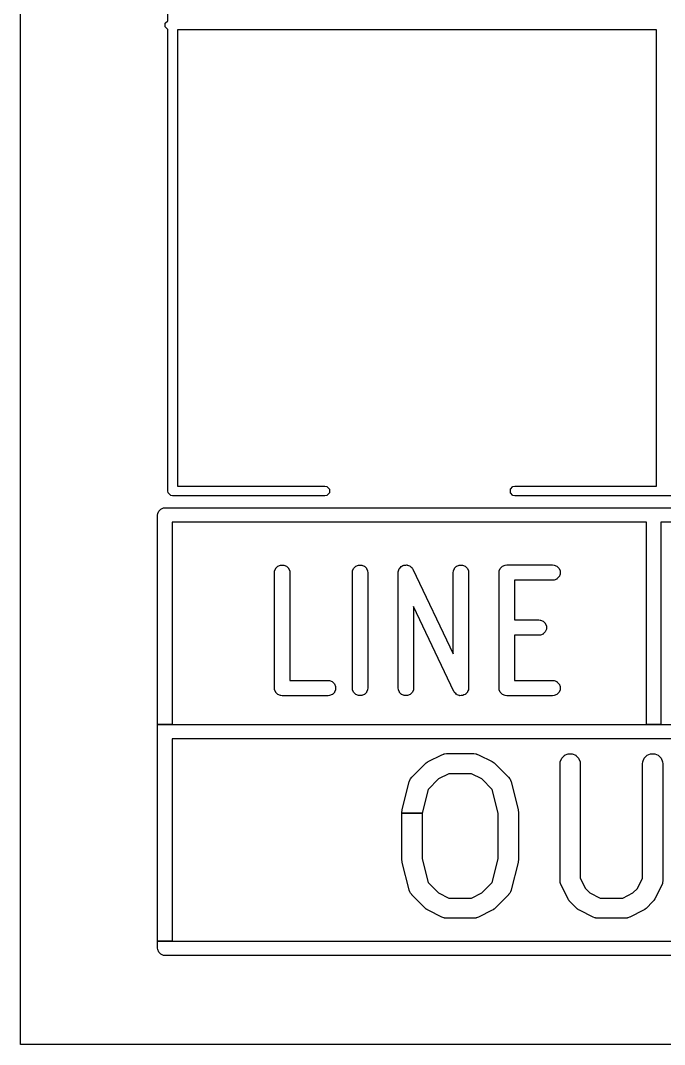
# Model space of a CAD drawing. Header units: millimetres. Extents: x 0 to 98, y 0 to 67.8.
# Drawn here: x 0 to 6.69, y 0 to 10.64 of the extents above; entities that cross this region are included whole.
import ezdxf

# ---------------------------------------------------------------- set-up
doc = ezdxf.new("R2010")
doc.units = ezdxf.units.MM
doc.layers.add('Edge.Cuts', color=254, linetype='CONTINUOUS', true_color=0xd0d2cd)

msp = doc.modelspace()

# ---------------------------------------------------------------- linework, layer by layer
at = {"layer": 'Edge.Cuts', "linetype": 'CONTINUOUS'}
for p, q in [((0, 0), (0, 67.8)), ((1.53, 10.635328), (1.53, 16.25)), ((1.503806, 10.609134), (1.53, 10.635328)), ((1.503806, 10.570866), (1.503806, 10.609134)), ((1.53, 10.544672), (1.503806, 10.570866)), ((1.53, 5.75), (1.53, 10.544672)), ((6.61, 10.54), (1.63, 10.54)), ((1.63, 10.54), (1.63, 5.8)), ((6.61, 5.8), (6.61, 10.54)), ((1.533806, 5.730866), (1.53, 5.75)), ((1.63, 5.8), (3.164, 5.8)), ((3.164, 5.8), (3.183134, 5.796194)), ((3.183134, 5.796194), (3.210194, 5.769134)), ((3.210194, 5.769134), (3.210194, 5.730866)), ((5.089806, 5.769134), (5.116866, 5.796194)), ((5.089806, 5.730866), (5.089806, 5.769134)), ((5.116866, 5.796194), (5.136, 5.8)), ((5.136, 5.8), (6.61, 5.8)), ((1.560866, 5.703806), (1.533806, 5.730866)), ((1.58, 5.7), (1.560866, 5.703806)), ((3.164, 5.7), (1.58, 5.7)), ((3.183134, 5.703806), (3.164, 5.7)), ((3.210194, 5.730866), (3.183134, 5.703806)), ((5.116866, 5.703806), (5.089806, 5.730866)), ((5.136, 5.7), (5.116866, 5.703806)), ((8.184, 5.7), (5.136, 5.7)), ((1.426441, 5.514632), (1.43764, 5.541668)), ((1.43764, 5.541668), (1.458332, 5.56236)), ((1.458332, 5.56236), (1.485368, 5.573559)), ((1.485368, 5.573559), (1.5, 5.575)), ((1.5, 5.575), (21.82, 5.575)), ((1.425, 5.5), (1.426441, 5.514632)), ((1.425, 3.325), (1.425, 5.5)), ((6.505, 5.425), (1.575, 5.425)), ((1.575, 5.425), (1.575, 3.325)), ((6.505, 3.325), (6.505, 5.425)), ((11.585, 5.425), (6.655, 5.425)), ((6.655, 5.425), (6.655, 3.325)), ((2.639048, 4.902658), (2.639072, 4.903148)), ((2.639048, 3.702658), (2.639048, 4.902658)), ((2.639072, 4.903148), (2.640513, 4.91778)), ((2.640513, 4.91778), (2.64087, 4.919203)), ((2.64087, 4.919203), (2.652069, 4.946239)), ((2.652069, 4.946239), (2.653152, 4.947862)), ((2.653152, 4.947862), (2.673844, 4.968554)), ((2.673844, 4.968554), (2.675467, 4.969637)), ((2.675467, 4.969637), (2.702503, 4.980836)), ((2.702503, 4.980836), (2.704416, 4.981217)), ((2.704416, 4.981217), (2.73368, 4.981217)), ((2.73368, 4.981217), (2.735593, 4.980836)), ((2.735593, 4.980836), (2.762629, 4.969637)), ((2.762629, 4.969637), (2.764252, 4.968554)), ((2.764252, 4.968554), (2.784944, 4.947862)), ((2.784944, 4.947862), (2.786027, 4.946239)), ((2.786027, 4.946239), (2.797226, 4.919203)), ((2.797226, 4.919203), (2.797583, 4.91778)), ((2.797583, 4.91778), (2.799024, 4.903148)), ((2.799024, 4.903148), (2.799048, 4.902658)), ((2.799048, 4.902658), (2.799048, 3.782658)), ((3.448572, 4.902658), (3.448596, 4.903148)), ((3.448572, 3.702658), (3.448572, 4.902658)), ((3.448596, 4.903148), (3.450037, 4.91778)), ((3.450037, 4.91778), (3.450394, 4.919203)), ((3.450394, 4.919203), (3.461593, 4.946239)), ((3.461593, 4.946239), (3.462676, 4.947862)), ((3.462676, 4.947862), (3.483368, 4.968554)), ((3.483368, 4.968554), (3.484991, 4.969637)), ((3.484991, 4.969637), (3.512027, 4.980836)), ((3.512027, 4.980836), (3.51394, 4.981217)), ((3.51394, 4.981217), (3.543204, 4.981217)), ((3.543204, 4.981217), (3.545117, 4.980836)), ((3.545117, 4.980836), (3.572153, 4.969637)), ((3.572153, 4.969637), (3.573776, 4.968554)), ((3.573776, 4.968554), (3.594468, 4.947862)), ((3.594468, 4.947862), (3.595551, 4.946239)), ((3.595551, 4.946239), (3.60675, 4.919203)), ((3.60675, 4.919203), (3.607107, 4.91778)), ((3.607107, 4.91778), (3.608548, 4.903148)), ((3.608548, 4.903148), (3.608572, 4.902658)), ((3.608572, 4.902658), (3.608572, 3.702658)), ((3.924762, 4.902658), (3.924786, 4.903148)), ((3.924762, 3.702658), (3.924762, 4.902658)), ((3.924786, 4.903148), (3.925629, 4.911714)), ((3.925552, 4.91321), (3.925832, 4.915136)), ((3.925629, 4.911714), (3.925552, 4.91321)), ((3.925832, 4.915136), (3.926017, 4.91566)), ((3.926017, 4.91566), (3.926227, 4.917782)), ((3.926227, 4.917782), (3.926583, 4.919203)), ((3.926583, 4.919203), (3.931405, 4.930848)), ((3.931405, 4.930848), (3.935619, 4.942719)), ((3.935619, 4.942719), (3.936616, 4.944393)), ((3.936616, 4.944393), (3.937358, 4.945218)), ((3.937358, 4.945218), (3.937783, 4.946241)), ((3.937783, 4.946241), (3.938866, 4.947861)), ((3.938866, 4.947861), (3.947779, 4.956776)), ((3.947779, 4.956776), (3.956213, 4.966129)), ((3.956213, 4.966129), (3.957775, 4.967295)), ((3.957775, 4.967295), (3.958777, 4.967773)), ((3.958777, 4.967773), (3.95956, 4.968555)), ((3.95956, 4.968555), (3.96118, 4.969637)), ((3.96118, 4.969637), (3.972811, 4.974457)), ((3.972811, 4.974457), (3.984198, 4.979877)), ((3.984198, 4.979877), (3.986088, 4.980355)), ((3.986088, 4.980355), (3.987192, 4.980413)), ((3.987192, 4.980413), (3.988218, 4.980837)), ((3.988218, 4.980837), (3.99013, 4.981217)), ((3.99013, 4.981217), (4.002738, 4.981217)), ((4.002738, 4.981217), (4.015313, 4.981868)), ((4.015313, 4.981868), (4.017244, 4.981587)), ((4.017244, 4.981587), (4.018287, 4.981217)), ((4.018287, 4.981217), (4.019394, 4.981217)), ((4.019394, 4.981217), (4.021307, 4.980837)), ((4.021307, 4.980837), (4.032956, 4.976013)), ((4.032956, 4.976013), (4.044822, 4.971801)), ((4.044822, 4.971801), (4.046498, 4.970803)), ((4.046498, 4.970803), (4.04732, 4.970062)), ((4.04732, 4.970062), (4.048345, 4.969637)), ((4.048345, 4.969637), (4.049966, 4.968554)), ((4.049966, 4.968554), (4.058878, 4.959642)), ((4.058878, 4.959642), (4.068233, 4.951208)), ((4.068233, 4.951208), (4.069167, 4.950075)), ((4.069167, 4.950075), (4.070262, 4.948258)), ((4.070262, 4.948258), (4.070658, 4.947862)), ((4.070658, 4.947862), (4.071741, 4.946239)), ((4.071741, 4.946239), (4.072312, 4.94486)), ((4.072312, 4.94486), (4.076759, 4.937485)), ((4.076759, 4.937485), (4.076991, 4.937053)), ((4.076991, 4.937053), (4.49619, 4.056735)), ((4.49619, 4.902658), (4.496214, 4.903148)), ((4.49619, 4.056735), (4.49619, 4.902658)), ((4.496214, 4.903148), (4.497655, 4.91778)), ((4.497655, 4.91778), (4.498012, 4.919203)), ((4.498012, 4.919203), (4.509211, 4.946239)), ((4.509211, 4.946239), (4.510294, 4.947862)), ((4.510294, 4.947862), (4.530986, 4.968554)), ((4.530986, 4.968554), (4.532609, 4.969637)), ((4.532609, 4.969637), (4.559645, 4.980836)), ((4.559645, 4.980836), (4.561558, 4.981217)), ((4.561558, 4.981217), (4.590822, 4.981217)), ((4.590822, 4.981217), (4.592735, 4.980836)), ((4.592735, 4.980836), (4.619771, 4.969637)), ((4.619771, 4.969637), (4.621394, 4.968554)), ((4.621394, 4.968554), (4.642086, 4.947862)), ((4.642086, 4.947862), (4.643169, 4.946239)), ((4.643169, 4.946239), (4.654368, 4.919203)), ((4.654368, 4.919203), (4.654725, 4.91778)), ((4.654725, 4.91778), (4.656166, 4.903148)), ((4.656166, 4.903148), (4.65619, 4.902658)), ((4.65619, 4.902658), (4.65619, 3.702658)), ((4.972381, 4.902658), (4.972405, 4.903148)), ((4.972381, 3.702658), (4.972381, 4.902658)), ((4.972405, 4.903148), (4.973846, 4.91778)), ((4.973846, 4.91778), (4.974203, 4.919203)), ((4.974203, 4.919203), (4.985402, 4.946239)), ((4.985402, 4.946239), (4.986485, 4.947862)), ((4.986485, 4.947862), (5.007177, 4.968554)), ((5.007177, 4.968554), (5.0088, 4.969637)), ((5.0088, 4.969637), (5.035836, 4.980836)), ((5.035836, 4.980836), (5.037259, 4.981193)), ((5.037259, 4.981193), (5.051891, 4.982634)), ((5.051891, 4.982634), (5.052381, 4.982658)), ((5.052381, 4.982658), (5.528571, 4.982658)), ((5.528571, 4.982658), (5.529061, 4.982634)), ((5.529061, 4.982634), (5.543693, 4.981193)), ((5.543693, 4.981193), (5.545116, 4.980836)), ((5.545116, 4.980836), (5.572152, 4.969637)), ((5.572152, 4.969637), (5.573775, 4.968554)), ((5.573775, 4.968554), (5.594467, 4.947862)), ((5.594467, 4.947862), (5.59555, 4.946239)), ((5.59555, 4.946239), (5.606749, 4.919203)), ((5.606749, 4.919203), (5.60713, 4.91729)), ((5.60713, 4.91729), (5.60713, 4.888026)), ((5.528571, 4.822658), (5.132381, 4.822658)), ((5.132381, 4.822658), (5.132381, 4.411229)), ((5.529061, 4.822682), (5.528571, 4.822658)), ((5.543693, 4.824123), (5.529061, 4.822682)), ((5.545116, 4.82448), (5.543693, 4.824123)), ((5.572152, 4.835679), (5.545116, 4.82448)), ((5.573775, 4.836762), (5.572152, 4.835679)), ((5.594467, 4.857454), (5.573775, 4.836762)), ((5.59555, 4.859077), (5.594467, 4.857454)), ((5.606749, 4.886113), (5.59555, 4.859077)), ((5.60713, 4.888026), (5.606749, 4.886113)), ((4.503962, 3.668263), (4.084762, 4.548583)), ((4.084762, 4.548583), (4.084762, 3.702658)), ((5.132381, 4.411229), (5.385714, 4.411229)), ((5.385714, 4.411229), (5.386204, 4.411205)), ((5.386204, 4.411205), (5.400836, 4.409764)), ((5.400836, 4.409764), (5.402259, 4.409407)), ((5.402259, 4.409407), (5.429295, 4.398208)), ((5.429295, 4.398208), (5.430918, 4.397125)), ((5.430918, 4.397125), (5.45161, 4.376433)), ((5.45161, 4.376433), (5.452693, 4.37481)), ((5.452693, 4.37481), (5.463892, 4.347774)), ((5.429295, 4.26425), (5.402259, 4.253051)), ((5.430918, 4.265333), (5.429295, 4.26425)), ((5.45161, 4.286025), (5.430918, 4.265333)), ((5.452693, 4.287648), (5.45161, 4.286025)), ((5.463892, 4.314684), (5.452693, 4.287648)), ((5.463892, 4.347774), (5.464273, 4.345861)), ((5.464273, 4.316597), (5.463892, 4.314684)), ((5.464273, 4.345861), (5.464273, 4.316597)), ((5.385714, 4.251229), (5.132381, 4.251229)), ((5.132381, 4.251229), (5.132381, 3.782658)), ((5.386204, 4.251253), (5.385714, 4.251229)), ((5.400836, 4.252694), (5.386204, 4.251253)), ((5.402259, 4.253051), (5.400836, 4.252694)), ((2.799048, 3.782658), (3.195238, 3.782658)), ((3.195238, 3.782658), (3.195728, 3.782634)), ((3.195728, 3.782634), (3.21036, 3.781193)), ((3.21036, 3.781193), (3.211783, 3.780836)), ((3.211783, 3.780836), (3.238819, 3.769637)), ((3.238819, 3.769637), (3.240442, 3.768554)), ((3.240442, 3.768554), (3.261134, 3.747862)), ((3.261134, 3.747862), (3.262217, 3.746239)), ((3.262217, 3.746239), (3.273416, 3.719203)), ((5.132381, 3.782658), (5.528571, 3.782658)), ((5.528571, 3.782658), (5.529061, 3.782634)), ((5.529061, 3.782634), (5.543693, 3.781193)), ((5.543693, 3.781193), (5.545116, 3.780836)), ((5.545116, 3.780836), (5.572152, 3.769637)), ((5.572152, 3.769637), (5.573775, 3.768554)), ((5.573775, 3.768554), (5.594467, 3.747862)), ((5.594467, 3.747862), (5.59555, 3.746239)), ((5.59555, 3.746239), (5.606749, 3.719203)), ((2.639072, 3.702168), (2.639048, 3.702658)), ((2.640513, 3.687536), (2.639072, 3.702168)), ((2.64087, 3.686113), (2.640513, 3.687536)), ((2.652069, 3.659077), (2.64087, 3.686113)), ((2.653152, 3.657454), (2.652069, 3.659077)), ((2.673844, 3.636762), (2.653152, 3.657454)), ((2.675467, 3.635679), (2.673844, 3.636762)), ((2.702503, 3.62448), (2.675467, 3.635679)), ((2.703926, 3.624123), (2.702503, 3.62448)), ((2.718558, 3.622682), (2.703926, 3.624123)), ((2.719048, 3.622658), (2.718558, 3.622682)), ((3.195238, 3.622658), (2.719048, 3.622658)), ((3.195728, 3.622682), (3.195238, 3.622658)), ((3.21036, 3.624123), (3.195728, 3.622682)), ((3.211783, 3.62448), (3.21036, 3.624123)), ((3.238819, 3.635679), (3.211783, 3.62448)), ((3.240442, 3.636762), (3.238819, 3.635679)), ((3.261134, 3.657454), (3.240442, 3.636762)), ((3.262217, 3.659077), (3.261134, 3.657454)), ((3.273416, 3.686113), (3.262217, 3.659077)), ((3.273416, 3.719203), (3.273797, 3.71729)), ((3.273797, 3.688026), (3.273416, 3.686113)), ((3.273797, 3.71729), (3.273797, 3.688026)), ((3.448596, 3.702168), (3.448572, 3.702658)), ((3.450037, 3.687536), (3.448596, 3.702168)), ((3.450394, 3.686113), (3.450037, 3.687536)), ((3.461593, 3.659077), (3.450394, 3.686113)), ((3.462676, 3.657454), (3.461593, 3.659077)), ((3.483368, 3.636762), (3.462676, 3.657454)), ((3.484991, 3.635679), (3.483368, 3.636762)), ((3.512027, 3.62448), (3.484991, 3.635679)), ((3.51394, 3.624099), (3.512027, 3.62448)), ((3.543204, 3.624099), (3.51394, 3.624099)), ((3.545117, 3.62448), (3.543204, 3.624099)), ((3.572153, 3.635679), (3.545117, 3.62448)), ((3.573776, 3.636762), (3.572153, 3.635679)), ((3.594468, 3.657454), (3.573776, 3.636762)), ((3.595551, 3.659077), (3.594468, 3.657454)), ((3.60675, 3.686113), (3.595551, 3.659077)), ((3.607107, 3.687536), (3.60675, 3.686113)), ((3.608548, 3.702168), (3.607107, 3.687536)), ((3.608572, 3.702658), (3.608548, 3.702168)), ((3.924786, 3.702168), (3.924762, 3.702658)), ((3.926227, 3.687536), (3.924786, 3.702168)), ((3.926584, 3.686113), (3.926227, 3.687536)), ((3.937783, 3.659077), (3.926584, 3.686113)), ((3.938866, 3.657454), (3.937783, 3.659077)), ((3.959558, 3.636762), (3.938866, 3.657454)), ((3.961181, 3.635679), (3.959558, 3.636762)), ((3.988217, 3.62448), (3.961181, 3.635679)), ((3.99013, 3.624099), (3.988217, 3.62448)), ((4.019394, 3.624099), (3.99013, 3.624099)), ((4.021307, 3.62448), (4.019394, 3.624099)), ((4.048343, 3.635679), (4.021307, 3.62448)), ((4.049966, 3.636762), (4.048343, 3.635679)), ((4.070658, 3.657454), (4.049966, 3.636762)), ((4.071741, 3.659077), (4.070658, 3.657454)), ((4.08294, 3.686113), (4.071741, 3.659077)), ((4.083297, 3.687536), (4.08294, 3.686113)), ((4.084738, 3.702168), (4.083297, 3.687536)), ((4.084762, 3.702658), (4.084738, 3.702168)), ((4.504194, 3.667832), (4.503962, 3.668263)), ((4.508634, 3.660467), (4.504194, 3.667832)), ((4.509211, 3.659075), (4.508634, 3.660467)), ((4.510294, 3.657454), (4.509211, 3.659075)), ((4.510686, 3.657062), (4.510294, 3.657454)), ((4.511785, 3.65524), (4.510686, 3.657062)), ((4.512719, 3.654108), (4.511785, 3.65524)), ((4.522072, 3.645676), (4.512719, 3.654108)), ((4.530986, 3.636762), (4.522072, 3.645676)), ((4.532609, 3.635679), (4.530986, 3.636762)), ((4.533629, 3.635257), (4.532609, 3.635679)), ((4.534454, 3.634513), (4.533629, 3.635257)), ((4.53613, 3.633515), (4.534454, 3.634513)), ((4.548011, 3.629299), (4.53613, 3.633515)), ((4.559645, 3.62448), (4.548011, 3.629299)), ((4.561558, 3.624099), (4.559645, 3.62448)), ((4.562665, 3.624099), (4.561558, 3.624099)), ((4.563708, 3.623729), (4.562665, 3.624099)), ((4.565638, 3.623448), (4.563708, 3.623729)), ((4.578221, 3.624099), (4.565638, 3.623448)), ((4.590822, 3.624099), (4.578221, 3.624099)), ((4.592737, 3.62448), (4.590822, 3.624099)), ((4.593758, 3.624904), (4.592737, 3.62448)), ((4.594861, 3.62496), (4.593758, 3.624904)), ((4.596755, 3.625439), (4.594861, 3.62496)), ((4.608146, 3.630865), (4.596755, 3.625439)), ((4.619771, 3.635679), (4.608146, 3.630865)), ((4.621395, 3.636764), (4.619771, 3.635679)), ((4.622175, 3.637545), (4.621395, 3.636764)), ((4.623174, 3.63802), (4.622175, 3.637545)), ((4.62474, 3.639187), (4.623174, 3.63802)), ((4.633181, 3.648552), (4.62474, 3.639187)), ((4.642085, 3.657454), (4.633181, 3.648552)), ((4.64317, 3.659078), (4.642085, 3.657454)), ((4.643592, 3.6601), (4.64317, 3.659078)), ((4.644334, 3.660921), (4.643592, 3.6601)), ((4.645333, 3.662598), (4.644334, 3.660921)), ((4.649546, 3.674474), (4.645333, 3.662598)), ((4.654368, 3.686112), (4.649546, 3.674474)), ((4.654725, 3.687536), (4.654368, 3.686112)), ((4.654933, 3.689651), (4.654725, 3.687536)), ((4.655119, 3.690174), (4.654933, 3.689651)), ((4.6554, 3.692109), (4.655119, 3.690174)), ((4.656166, 3.702167), (4.655321, 3.693606)), ((4.655321, 3.693606), (4.6554, 3.692109)), ((4.65619, 3.702658), (4.656166, 3.702167)), ((4.972405, 3.702168), (4.972381, 3.702658)), ((4.973846, 3.687536), (4.972405, 3.702168)), ((4.974203, 3.686113), (4.973846, 3.687536)), ((4.985402, 3.659077), (4.974203, 3.686113)), ((4.986485, 3.657454), (4.985402, 3.659077)), ((5.007177, 3.636762), (4.986485, 3.657454)), ((5.0088, 3.635679), (5.007177, 3.636762)), ((5.035836, 3.62448), (5.0088, 3.635679)), ((5.037259, 3.624123), (5.035836, 3.62448)), ((5.051891, 3.622682), (5.037259, 3.624123)), ((5.052381, 3.622658), (5.051891, 3.622682)), ((5.528571, 3.622658), (5.052381, 3.622658)), ((5.529061, 3.622682), (5.528571, 3.622658)), ((5.543693, 3.624123), (5.529061, 3.622682)), ((5.545116, 3.62448), (5.543693, 3.624123)), ((5.572152, 3.635679), (5.545116, 3.62448)), ((5.573775, 3.636762), (5.572152, 3.635679)), ((5.594467, 3.657454), (5.573775, 3.636762)), ((5.59555, 3.659077), (5.594467, 3.657454)), ((5.606749, 3.686113), (5.59555, 3.659077)), ((5.606749, 3.719203), (5.60713, 3.71729)), ((5.60713, 3.688026), (5.606749, 3.686113)), ((5.60713, 3.71729), (5.60713, 3.688026)), ((1.425, 3.25), (1.425, 3.325)), ((1.425, 3.325), (1.575, 3.325)), ((1.575, 3.325), (1.425, 3.325)), ((1.575, 3.325), (6.505, 3.325)), ((6.505, 3.325), (6.655, 3.325)), ((6.655, 3.325), (6.505, 3.325)), ((6.655, 3.325), (11.585, 3.325)), ((1.425, 1.075), (1.425, 3.25)), ((11.585, 3.175), (1.575, 3.175)), ((1.575, 3.175), (1.575, 1.075)), ((4.235899, 2.938958), (4.378756, 3.010387)), ((4.378756, 3.010387), (4.379205, 3.010585)), ((4.379205, 3.010585), (4.397514, 3.017591)), ((4.397514, 3.017591), (4.398946, 3.017908)), ((4.398946, 3.017908), (4.401717, 3.018106)), ((4.401717, 3.018106), (4.404292, 3.019171)), ((4.404292, 3.019171), (4.405715, 3.019527)), ((4.405715, 3.019527), (4.425224, 3.021448)), ((4.425224, 3.021448), (4.425714, 3.021472)), ((4.425714, 3.021472), (4.711428, 3.021472)), ((4.711428, 3.021472), (4.711918, 3.021448)), ((4.711918, 3.021448), (4.731427, 3.019527)), ((4.731427, 3.019527), (4.73285, 3.01917)), ((4.73285, 3.01917), (4.73542, 3.018106)), ((4.73542, 3.018106), (4.738196, 3.017908)), ((4.738196, 3.017908), (4.739628, 3.017591)), ((4.739628, 3.017591), (4.757937, 3.010585)), ((4.757937, 3.010585), (4.758386, 3.010387)), ((4.758386, 3.010387), (4.901242, 2.938958)), ((5.624745, 2.975565), (5.652335, 3.003155)), ((5.652335, 3.003155), (5.653958, 3.004238)), ((5.653958, 3.004238), (5.690006, 3.01917)), ((5.690006, 3.01917), (5.691919, 3.019551)), ((5.691919, 3.019551), (5.730937, 3.019551)), ((5.730937, 3.019551), (5.73285, 3.01917)), ((5.73285, 3.01917), (5.768898, 3.004238)), ((5.768898, 3.004238), (5.770521, 3.003155)), ((5.770521, 3.003155), (5.798111, 2.975565)), ((6.481888, 2.975565), (6.509478, 3.003155)), ((6.509478, 3.003155), (6.511101, 3.004238)), ((6.511101, 3.004238), (6.547149, 3.01917)), ((6.547149, 3.01917), (6.549062, 3.019551)), ((6.549062, 3.019551), (6.58808, 3.019551)), ((6.58808, 3.019551), (6.589993, 3.01917)), ((6.589993, 3.01917), (6.626041, 3.004238)), ((6.626041, 3.004238), (6.627664, 3.003155)), ((6.627664, 3.003155), (6.655254, 2.975565)), ((4.065753, 2.776433), (4.208611, 2.91929)), ((4.208611, 2.91929), (4.208975, 2.919619)), ((4.208975, 2.919619), (4.216313, 2.925643)), ((4.216313, 2.925643), (4.217769, 2.92732)), ((4.217769, 2.92732), (4.21888, 2.928274)), ((4.21888, 2.928274), (4.221629, 2.930006)), ((4.221629, 2.930006), (4.224129, 2.932056)), ((4.224129, 2.932056), (4.225385, 2.932809)), ((4.225385, 2.932809), (4.22743, 2.933658)), ((4.22743, 2.933658), (4.235472, 2.938718)), ((4.235472, 2.938718), (4.235899, 2.938958)), ((4.901242, 2.938958), (4.901669, 2.938718)), ((4.901669, 2.938718), (4.90971, 2.933657)), ((4.90971, 2.933657), (4.911756, 2.932809)), ((4.911756, 2.932809), (4.913014, 2.932055)), ((4.913014, 2.932055), (4.915515, 2.930003)), ((4.915515, 2.930003), (4.918261, 2.928274)), ((4.918261, 2.928274), (4.919374, 2.927319)), ((4.919374, 2.927319), (4.920827, 2.925643)), ((4.920827, 2.925643), (4.928168, 2.919619)), ((4.928168, 2.919619), (4.928532, 2.91929)), ((4.928532, 2.91929), (5.071388, 2.776433)), ((5.606428, 2.916472), (5.606452, 2.916962)), ((5.606428, 1.702186), (5.606428, 2.916472)), ((5.606452, 2.916962), (5.608373, 2.936471)), ((5.608373, 2.936471), (5.60873, 2.937894)), ((5.60873, 2.937894), (5.623662, 2.973942)), ((5.623662, 2.973942), (5.624745, 2.975565)), ((5.798111, 2.975565), (5.799194, 2.973942)), ((5.799194, 2.973942), (5.814126, 2.937894)), ((5.814126, 2.937894), (5.814483, 2.936471)), ((5.814483, 2.936471), (5.816404, 2.916962)), ((5.816404, 2.916962), (5.816428, 2.916472)), ((5.816428, 2.916472), (5.816428, 1.726975)), ((6.463571, 2.916472), (6.463595, 2.916962)), ((6.463571, 1.726974), (6.463571, 2.916472)), ((6.463595, 2.916962), (6.465516, 2.936471)), ((6.465516, 2.936471), (6.465873, 2.937894)), ((6.465873, 2.937894), (6.480805, 2.973942)), ((6.480805, 2.973942), (6.481888, 2.975565)), ((6.655254, 2.975565), (6.656337, 2.973942)), ((6.656337, 2.973942), (6.671269, 2.937894)), ((6.671269, 2.937894), (6.671626, 2.936471)), ((6.671626, 2.936471), (6.673547, 2.916962)), ((6.673547, 2.916962), (6.673571, 2.916472)), ((6.673571, 2.916472), (6.673571, 1.702186)), ((4.052987, 2.760916), (4.065424, 2.776069)), ((4.065424, 2.776069), (4.065753, 2.776433)), ((4.450501, 2.811472), (4.345054, 2.758749)), ((4.68664, 2.811472), (4.450501, 2.811472)), ((4.792085, 2.75875), (4.68664, 2.811472)), ((5.071388, 2.776433), (5.071717, 2.776069)), ((5.071717, 2.776069), (5.084154, 2.760916)), ((3.966706, 2.441938), (4.038134, 2.727652)), ((4.038134, 2.727652), (4.038276, 2.728121)), ((4.038276, 2.728121), (4.044871, 2.746582)), ((4.044871, 2.746582), (4.045562, 2.747876)), ((4.045562, 2.747876), (4.049622, 2.753358)), ((4.049622, 2.753358), (4.052233, 2.759658)), ((4.052233, 2.759658), (4.052987, 2.760916)), ((4.345054, 2.758749), (4.23481, 2.648505)), ((4.90233, 2.648505), (4.792085, 2.75875)), ((5.084154, 2.760916), (5.084908, 2.759657)), ((5.084908, 2.759657), (5.087516, 2.753359)), ((5.087516, 2.753359), (5.091578, 2.747877)), ((5.091578, 2.747877), (5.09227, 2.746582)), ((5.09227, 2.746582), (5.098865, 2.728122)), ((5.098865, 2.728122), (5.099007, 2.727653)), ((5.099007, 2.727653), (5.170436, 2.441939)), ((4.23481, 2.648505), (4.173571, 2.403548)), ((4.963571, 2.403546), (4.90233, 2.648505)), ((3.963571, 2.416472), (3.963595, 2.416962)), ((3.963571, 2.403548), (3.963571, 2.416472)), ((3.963571, 1.916472), (3.963571, 2.403548)), ((3.963571, 2.403548), (4.173571, 2.403548)), ((4.173571, 2.403548), (3.963571, 2.403548)), ((3.963595, 2.416962), (3.963869, 2.419749)), ((3.963743, 2.422064), (3.964803, 2.429235)), ((3.963743, 2.420597), (3.963743, 2.422064)), ((3.963869, 2.419749), (3.963743, 2.420597)), ((3.964803, 2.429235), (3.965516, 2.436471)), ((3.965516, 2.436471), (3.965872, 2.437893)), ((3.965872, 2.437893), (3.966201, 2.438689)), ((3.966201, 2.438689), (3.966611, 2.441457)), ((3.966611, 2.441457), (3.966706, 2.441938)), ((4.173571, 2.403548), (4.173571, 1.929398)), ((4.963571, 1.9294), (4.963571, 2.403546)), ((5.170436, 2.441939), (5.170531, 2.441457)), ((5.170531, 2.441457), (5.17094, 2.438687)), ((5.17094, 2.438687), (5.171269, 2.437894)), ((5.171269, 2.437894), (5.171626, 2.436471)), ((5.171626, 2.436471), (5.172337, 2.429241)), ((5.172337, 2.429241), (5.173399, 2.422066)), ((5.173398, 2.420595), (5.173271, 2.419751)), ((5.173271, 2.419751), (5.173547, 2.416963)), ((5.173399, 2.422066), (5.173398, 2.420595)), ((5.173547, 2.416963), (5.173571, 2.416472)), ((5.173571, 2.416472), (5.173571, 1.916472)), ((3.963595, 1.915982), (3.963571, 1.916472)), ((3.963869, 1.913197), (3.963595, 1.915982)), ((4.173571, 1.929398), (4.23481, 1.684441)), ((4.90233, 1.684441), (4.963571, 1.9294)), ((5.173547, 1.915981), (5.173271, 1.913194)), ((5.173571, 1.916472), (5.173547, 1.915981)), ((3.963743, 1.912347), (3.963869, 1.913197)), ((3.963743, 1.91088), (3.963743, 1.912347)), ((3.964803, 1.903711), (3.963743, 1.91088)), ((3.965516, 1.896473), (3.964803, 1.903711)), ((3.965873, 1.89505), (3.965516, 1.896473)), ((3.966201, 1.894258), (3.965873, 1.89505)), ((3.966611, 1.891487), (3.966201, 1.894258)), ((3.966706, 1.891006), (3.966611, 1.891487)), ((4.038134, 1.605292), (3.966706, 1.891006)), ((5.170436, 1.891005), (5.099007, 1.605291)), ((5.170531, 1.891487), (5.170436, 1.891005)), ((5.17094, 1.894255), (5.170531, 1.891487)), ((5.171269, 1.895048), (5.17094, 1.894255)), ((5.171626, 1.896473), (5.171269, 1.895048)), ((5.172337, 1.903705), (5.171626, 1.896473)), ((5.173399, 1.910878), (5.172337, 1.903705)), ((5.173271, 1.913194), (5.173398, 1.912349)), ((5.173398, 1.912349), (5.173399, 1.910878)), ((5.606452, 1.701696), (5.606428, 1.702186)), ((5.816428, 1.726975), (5.86915, 1.62153)), ((6.410849, 1.621531), (6.463571, 1.726974)), ((6.673571, 1.702186), (6.673547, 1.701696)), ((4.038276, 1.604823), (4.038134, 1.605292)), ((4.044871, 1.586362), (4.038276, 1.604823)), ((4.23481, 1.684441), (4.345056, 1.574195)), ((4.792084, 1.574195), (4.90233, 1.684441)), ((5.098865, 1.604822), (5.09227, 1.586362)), ((5.099007, 1.605291), (5.098865, 1.604822)), ((5.608373, 1.682187), (5.606452, 1.701696)), ((5.60873, 1.680764), (5.608373, 1.682187)), ((5.609794, 1.678194), (5.60873, 1.680764)), ((5.609992, 1.675418), (5.609794, 1.678194)), ((5.610309, 1.673986), (5.609992, 1.675418)), ((5.617315, 1.655677), (5.610309, 1.673986)), ((5.617513, 1.655228), (5.617315, 1.655677)), ((5.688942, 1.512372), (5.617513, 1.655228)), ((5.86915, 1.62153), (5.916486, 1.574194)), ((6.363512, 1.574194), (6.410849, 1.621531)), ((6.662486, 1.655229), (6.591058, 1.512372)), ((6.662684, 1.655678), (6.662486, 1.655229)), ((6.66969, 1.673987), (6.662684, 1.655678)), ((6.670007, 1.67542), (6.66969, 1.673987)), ((6.670203, 1.678193), (6.670007, 1.67542)), ((6.671269, 1.680763), (6.670203, 1.678193)), ((6.671626, 1.682187), (6.671269, 1.680763)), ((6.673547, 1.701696), (6.671626, 1.682187)), ((4.045562, 1.585068), (4.044871, 1.586362)), ((4.049622, 1.579587), (4.045562, 1.585068)), ((4.052233, 1.573287), (4.049622, 1.579587)), ((4.052987, 1.572029), (4.052233, 1.573287)), ((4.065423, 1.556875), (4.052987, 1.572029)), ((4.065752, 1.556511), (4.065423, 1.556875)), ((4.208611, 1.413653), (4.065752, 1.556511)), ((4.345056, 1.574195), (4.450501, 1.521472)), ((4.450501, 1.521472), (4.686641, 1.521472)), ((4.686641, 1.521472), (4.792084, 1.574195)), ((5.071389, 1.556512), (4.928532, 1.413654)), ((5.071718, 1.556876), (5.071389, 1.556512)), ((5.084154, 1.572029), (5.071718, 1.556876)), ((5.084908, 1.573288), (5.084154, 1.572029)), ((5.087516, 1.579587), (5.084908, 1.573288)), ((5.091578, 1.585067), (5.087516, 1.579587)), ((5.09227, 1.586362), (5.091578, 1.585067)), ((5.689182, 1.511945), (5.688942, 1.512372)), ((5.694243, 1.503904), (5.689182, 1.511945)), ((5.695091, 1.501858), (5.694243, 1.503904)), ((5.695845, 1.5006), (5.695091, 1.501858)), ((5.697897, 1.498099), (5.695845, 1.5006)), ((5.699626, 1.495353), (5.697897, 1.498099)), ((5.700581, 1.49424), (5.699626, 1.495353)), ((5.702257, 1.492787), (5.700581, 1.49424)), ((5.708281, 1.485446), (5.702257, 1.492787)), ((5.916486, 1.574194), (6.02193, 1.521472)), ((6.02193, 1.521472), (6.25807, 1.521472)), ((6.25807, 1.521472), (6.363512, 1.574194)), ((6.577744, 1.49279), (6.571719, 1.485446)), ((6.579418, 1.49424), (6.577744, 1.49279)), ((6.580375, 1.495355), (6.579418, 1.49424)), ((6.582101, 1.498098), (6.580375, 1.495355)), ((6.584155, 1.5006), (6.582101, 1.498098)), ((6.58491, 1.50186), (6.584155, 1.5006)), ((6.585757, 1.503909), (6.58491, 1.50186)), ((6.590817, 1.511944), (6.585757, 1.503909)), ((6.591058, 1.512372), (6.590817, 1.511944)), ((4.208975, 1.413324), (4.208611, 1.413653)), ((4.216316, 1.407299), (4.208975, 1.413324)), ((4.21777, 1.405623), (4.216316, 1.407299)), ((4.218883, 1.404668), (4.21777, 1.405623)), ((4.221625, 1.402942), (4.218883, 1.404668)), ((4.224128, 1.400888), (4.221625, 1.402942)), ((4.225387, 1.400133), (4.224128, 1.400888)), ((4.227437, 1.399285), (4.225387, 1.400133)), ((4.235472, 1.394226), (4.227437, 1.399285)), ((4.2359, 1.393985), (4.235472, 1.394226)), ((4.378757, 1.322557), (4.2359, 1.393985)), ((4.901242, 1.393985), (4.758385, 1.322557)), ((4.90167, 1.394226), (4.901242, 1.393985)), ((4.909705, 1.399285), (4.90167, 1.394226)), ((4.911755, 1.400133), (4.909705, 1.399285)), ((4.913016, 1.400889), (4.911755, 1.400133)), ((4.915518, 1.402945), (4.913016, 1.400889)), ((4.918259, 1.404668), (4.915518, 1.402945)), ((4.919375, 1.405625), (4.918259, 1.404668)), ((4.920828, 1.407302), (4.919375, 1.405625)), ((4.928168, 1.413325), (4.920828, 1.407302)), ((4.928532, 1.413654), (4.928168, 1.413325)), ((5.70861, 1.485082), (5.708281, 1.485446)), ((5.780039, 1.413653), (5.70861, 1.485082)), ((5.780403, 1.413324), (5.780039, 1.413653)), ((5.787742, 1.407301), (5.780403, 1.413324)), ((5.789197, 1.405624), (5.787742, 1.407301)), ((5.790311, 1.404669), (5.789197, 1.405624)), ((5.793051, 1.402944), (5.790311, 1.404669)), ((5.795557, 1.400888), (5.793051, 1.402944)), ((5.796816, 1.400133), (5.795557, 1.400888)), ((5.798866, 1.399285), (5.796816, 1.400133)), ((5.806901, 1.394226), (5.798866, 1.399285)), ((5.807329, 1.393985), (5.806901, 1.394226)), ((5.950186, 1.322557), (5.807329, 1.393985)), ((6.472671, 1.393985), (6.329814, 1.322557)), ((6.473099, 1.394226), (6.472671, 1.393985)), ((6.481136, 1.399286), (6.473099, 1.394226)), ((6.483183, 1.400133), (6.481136, 1.399286)), ((6.484444, 1.400889), (6.483183, 1.400133)), ((6.486941, 1.40294), (6.484444, 1.400889)), ((6.489689, 1.404668), (6.486941, 1.40294)), ((6.490804, 1.405625), (6.489689, 1.404668)), ((6.492257, 1.407302), (6.490804, 1.405625)), ((6.499597, 1.413324), (6.492257, 1.407302)), ((6.499961, 1.413653), (6.499597, 1.413324)), ((6.57139, 1.485082), (6.499961, 1.413653)), ((6.571719, 1.485446), (6.57139, 1.485082)), ((4.379206, 1.322359), (4.378757, 1.322557)), ((4.397515, 1.315353), (4.379206, 1.322359)), ((4.398948, 1.315036), (4.397515, 1.315353)), ((4.401719, 1.31484), (4.398948, 1.315036)), ((4.404291, 1.313774), (4.401719, 1.31484)), ((4.405715, 1.313417), (4.404291, 1.313774)), ((4.425224, 1.311496), (4.405715, 1.313417)), ((4.425714, 1.311472), (4.425224, 1.311496)), ((4.711428, 1.311472), (4.425714, 1.311472)), ((4.711918, 1.311496), (4.711428, 1.311472)), ((4.731427, 1.313417), (4.711918, 1.311496)), ((4.732851, 1.313774), (4.731427, 1.313417)), ((4.735421, 1.31484), (4.732851, 1.313774)), ((4.738194, 1.315036), (4.735421, 1.31484)), ((4.739628, 1.315353), (4.738194, 1.315036)), ((4.757936, 1.322359), (4.739628, 1.315353)), ((4.758385, 1.322557), (4.757936, 1.322359)), ((5.950635, 1.322359), (5.950186, 1.322557)), ((5.968944, 1.315353), (5.950635, 1.322359)), ((5.970377, 1.315036), (5.968944, 1.315353)), ((5.973148, 1.31484), (5.970377, 1.315036)), ((5.97572, 1.313774), (5.973148, 1.31484)), ((5.977144, 1.313417), (5.97572, 1.313774)), ((5.996653, 1.311496), (5.977144, 1.313417)), ((5.997143, 1.311472), (5.996653, 1.311496)), ((6.282857, 1.311472), (5.997143, 1.311472)), ((6.283347, 1.311496), (6.282857, 1.311472)), ((6.302856, 1.313417), (6.283347, 1.311496)), ((6.30428, 1.313774), (6.302856, 1.313417)), ((6.30685, 1.31484), (6.30428, 1.313774)), ((6.309623, 1.315036), (6.30685, 1.31484)), ((6.311057, 1.315353), (6.309623, 1.315036)), ((6.329365, 1.322359), (6.311057, 1.315353)), ((6.329814, 1.322557), (6.329365, 1.322359)), ((1.425, 1), (1.425, 1.075)), ((1.425, 1.075), (1.575, 1.075)), ((1.575, 1.075), (1.425, 1.075)), ((1.575, 1.075), (11.585, 1.075)), ((1.426441, 0.985368), (1.425, 1)), ((1.43764, 0.958332), (1.426441, 0.985368)), ((1.458332, 0.93764), (1.43764, 0.958332)), ((1.485368, 0.926441), (1.458332, 0.93764)), ((1.5, 0.925), (1.485368, 0.926441)), ((21.82, 0.925), (1.5, 0.925)), ((98, 0), (0, 0))]:
    msp.add_line(p, q, dxfattribs=at)

doc.saveas('drawing.dxf')
